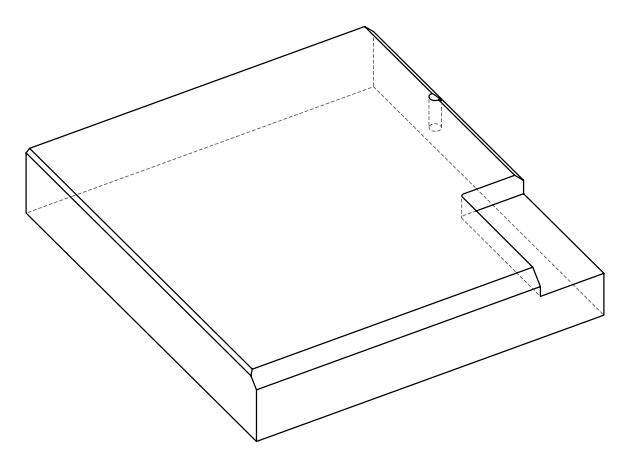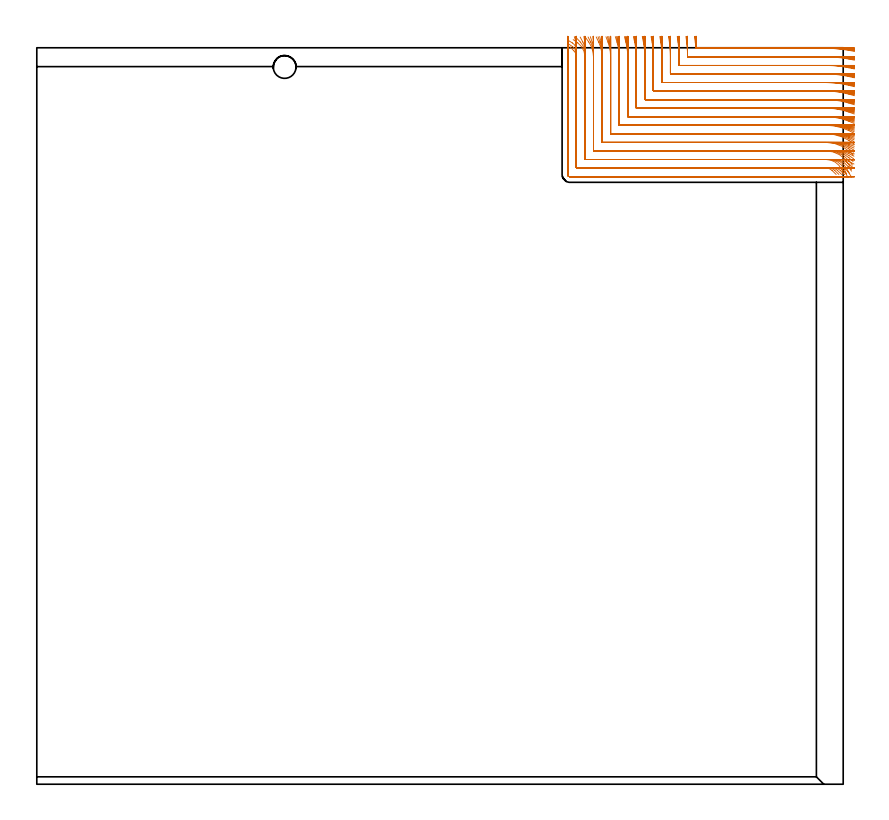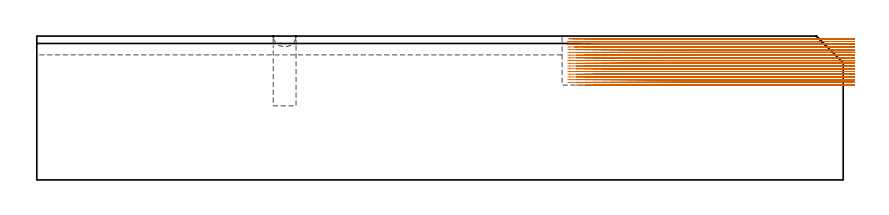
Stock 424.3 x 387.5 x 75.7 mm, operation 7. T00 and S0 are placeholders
(PLAN: 7 operations, 4 tool changes, 127.8 min)
(1 SPOT_DRILL | STEP1POCKET | NXT0321_9005460120000 | 0.03 min | 1 mm3)
(2 DRILL_BLIND_HOLE_INTO_CENTER | STEP1POCKET | NXT0301_049 | 0.16 min | 1693 mm3)
(3 DRILL_TO_ENLARGE_BLIND_HOLE | STEP1POCKET | UGT0301_373 | 0.16 min | 2440 mm3)
(4 AREA_MILL | FG_CHAMFER_SURFACE | UGT0205_001 | 6.75 min | 3170 mm3)
(5 AREA_MILL_1 | FG_CHAMFER_SURFACE_1 | UGT0205_001 | 12.96 min | 32144 mm3)
(6 AREA_MILL_2 | FG_CHAMFER_SURFACE_2 | UGT0205_001 | 9.07 min | 13695 mm3)
(7 MILL_CORNER_NOTCH_RECTANGULAR | CORNER_NOTCH_RECTANGULAR | NXT0201_008 | Follow Part, ap 1.5, ae 75% | 98.7 min | 269087 mm3)
(TOOL NXT0321_9005460120000 | NC Spot Drill, 142deg, 12mm, Carbide, Uncoated | D12 PA142 FL30 Z2)
(TOOL NXT0301_049 | Carbide Drill 7.8mm [860.1-0780-039A1-MM 2214] | D7.8 PA140 FL53 Z2)
(TOOL UGT0301_373 | Twist Drill Flat Bottom 12 mm | D12 PA180 FL101 Z2)
(TOOL UGT0205_001 | Chamfer Mill 20 x 3 x 45 deg. | D20 FL50 Z2)
(TOOL NXT0201_008 | ENDMILL 6mm [2P460-0600-NA 1630] | D6 FL26 Z6)
(OP 7 MILL_CORNER_NOTCH_RECTANGULAR, part 1 of 2)
G17 G21 G94 G90
T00 M6
G54
G17 G0 G90 X346.106 Y393.48 S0 M3
G43 Z85.7 H1
Z74.267
G94 G1 X346.452 Y390.5 F250.
G2 X346.733 Y387.474 R67.5 F500.
G3 X347.027 Y387.2 R0.3
G1 X415.316
G2 X427.3 Y386.128 R67.5
G1 X430.252 Y385.595 F250.
G0 Z85.7
X341.549 Y393.477
Z74.267
G1 X341.919 Y390.5
G2 X342.399 Y382.994 R63. F500.
G3 X342.695 Y382.7 R0.3
G1 X415.316
G2 X427.3 Y381.55 R63.
G1 X430.245 Y380.979 F250.
G0 Z85.7
X336.984 Y393.473
Z74.267
G1 X337.382 Y390.5
G2 X337.9 Y382.733 R58.5 F500.
G1 Y378.495
G3 X338.195 Y378.2 R0.3
G1 X415.316
G2 X427.3 Y376.959 R58.5
G1 X430.236 Y376.345 F250.
G0 Z85.7
X332.407 Y393.469
Z74.267
G1 X332.838 Y390.5
G2 X333.4 Y382.733 R54. F500.
G1 Y373.995
G3 X333.695 Y373.7 R0.3
G1 X415.316
G2 X427.3 Y372.353 R54.
G1 X430.225 Y371.688 F250.
G0 Z85.7
X327.816 Y393.463
Z74.267
G1 X328.287 Y390.5
G2 X328.9 Y382.733 R49.5 F500.
G1 Y369.496
G3 X329.196 Y369.2 R0.3
G1 X415.316
G2 X427.3 Y367.727 R49.5
G1 X430.211 Y367.001 F250.
G0 Z85.7
X323.207 Y393.455
Z74.267
G1 X323.725 Y390.5
G2 X324.4 Y382.733 R45. F500.
G1 Y364.996
G3 X324.696 Y364.7 R0.3
G1 X415.316
G2 X427.3 Y363.075 R45.
G1 X430.192 Y362.276 F250.
G0 Z85.7
X318.573 Y393.444
Z74.267
G1 X319.148 Y390.5
G2 X319.9 Y382.733 R40.5 F500.
G1 Y360.496
G3 X320.196 Y360.2 R0.3
G1 X415.316
G2 X427.3 Y358.386 R40.5
G1 X430.166 Y357.499 F250.
G0 Z85.7
X313.905 Y393.429
Z74.267
G1 X314.552 Y390.5
G2 X315.4 Y382.733 R36. F500.
G1 Y355.996
G3 X315.696 Y355.7 R0.3
G1 X415.316
G2 X427.3 Y353.647 R36.
G1 X430.129 Y352.648 F250.
G0 Z85.7
X309.188 Y393.407
Z74.267
G1 X309.927 Y390.5
G2 X310.9 Y382.733 R31.5 F500.
G1 Y351.496
G3 X311.196 Y351.2 R0.3
G1 X415.316
G2 X427.3 Y348.831 R31.5
G1 X430.074 Y347.69 F250.
G0 Z85.7
X304.396 Y393.373
Z74.267
G1 X305.259 Y390.5
G2 X306.4 Y382.733 R27. F500.
G1 Y346.997
G3 X306.697 Y346.7 R0.3
G1 X415.316
G2 X427.3 Y343.895 R27.
G1 X429.988 Y342.563 F250.
G0 Z85.7
X299.481 Y393.315
Z74.267
G1 X300.517 Y390.5
G2 X301.9 Y382.733 R22.5 F500.
G1 Y342.497
G3 X302.197 Y342.2 R0.3
G1 X415.316
G2 X427.3 Y338.743 R22.5
G1 X429.839 Y337.145 F250.
G0 Z85.7
X294.343 Y393.206
Z74.267
G1 X295.638 Y390.5
G2 X297.4 Y382.733 R18. F500.
G1 Y337.997
G3 X297.697 Y337.7 R0.3
G1 X415.316
G2 X427.3 Y333.131 R18.
G1 X429.538 Y331.133 F250.
G0 Z85.7
X288.716 Y392.954
Z74.267
G1 X290.442 Y390.5
G2 X292.9 Y382.733 R13.5 F500.
G1 Y333.497
G3 X293.197 Y333.2 R0.3
G1 X415.316
G2 X427.229 Y326.051 R13.5
G1 X428.64 Y323.403 F250.
G0 Z85.7
X282.223 Y391.79
Z74.267
G1 X284.658 Y390.037
G2 X288.4 Y382.733 R9. F500.
G1 Y328.997
G3 X288.697 Y328.7 R0.3
G1 X415.316
G2 X423.378 Y323.7 R9.
G1 X424.712 Y321.012 F250.
G0 Z85.7
X280.51 Y388.026
Z74.267
G1 X282.612 Y385.885
G2 X283.9 Y382.733 R4.5 F500.
G1 Y324.497
G3 X284.197 Y324.2 R0.3
G1 X415.316
G2 X418.448 Y322.931 R4.5
G1 X420.602 Y320.843 F250.
G0 Z85.7
X279.4 Y385.733
Z74.267
G1 Y382.733
Y320.7 F500.
G3 X280.4 Y319.7 R1.
G1 X415.316
X418.316 F250.
G0 Z85.7
X346.348 Y393.488
Z72.833
G1 X346.621 Y390.5
G2 X346.828 Y387.481 R67.5 F500.
G3 X347.122 Y387.2 R0.3
G1 X416.75
G2 X427.3 Y386.37 R67.5
G1 X430.263 Y385.902 F250.
G0 Z85.7
X341.808 Y393.486
Z72.833
G1 X342.101 Y390.5
G2 X342.4 Y384.365 R63. F500.
G1 Y382.995
G3 X342.695 Y382.7 R0.3
G1 X416.75
G2 X427.3 Y381.81 R63.
G1 X430.258 Y381.308 F250.
G0 Z85.7
X337.263 Y393.483
Z72.833
G1 X337.577 Y390.5
G2 X337.9 Y384.365 R58.5 F500.
G1 Y378.495
G3 X338.195 Y378.2 R0.3
G1 X416.75
G2 X427.3 Y377.241 R58.5
G1 X430.251 Y376.7 F250.
G0 Z85.7
X332.71 Y393.481
Z72.833
G1 X333.05 Y390.5
G2 X333.4 Y384.365 R54. F500.
G1 Y373.995
G3 X333.695 Y373.7 R0.3
G1 X416.75
G2 X427.3 Y372.659 R54.
G1 X430.242 Y372.073 F250.
G0 Z85.7
X328.146 Y393.477
Z72.833
G1 X328.518 Y390.5
G2 X328.9 Y384.365 R49.5 F500.
G1 Y369.496
G3 X329.196 Y369.2 R0.3
G1 X416.75
G2 X427.3 Y368.063 R49.5
G1 X430.231 Y367.423 F250.
G0 Z85.7
X323.571 Y393.472
Z72.833
G1 X323.98 Y390.5
G2 X324.4 Y384.365 R45. F500.
G1 Y364.996
G3 X324.696 Y364.7 R0.3
G1 X416.75
G2 X427.3 Y363.446 R45.
G1 X430.216 Y362.742 F250.
G0 Z85.7
X318.978 Y393.465
Z72.833
G1 X319.433 Y390.5
G2 X319.9 Y384.365 R40.5 F500.
G1 Y360.496
G3 X320.196 Y360.2 R0.3
G1 X416.75
G2 X427.3 Y358.802 R40.5
G1 X430.196 Y358.02 F250.
G0 Z85.7
X314.362 Y393.456
Z72.833
G1 X314.873 Y390.5
G2 X315.4 Y384.365 R36. F500.
G1 Y355.996
G3 X315.696 Y355.7 R0.3
G1 X416.75
G2 X427.3 Y354.119 R36.
G1 X430.168 Y353.24 F250.
G0 Z85.7
X309.712 Y393.443
Z72.833
G1 X310.297 Y390.5
G2 X310.9 Y384.365 R31.5 F500.
G1 Y351.496
G3 X311.196 Y351.2 R0.3
G1 X416.75
G2 X427.3 Y349.381 R31.5
G1 X430.127 Y348.376 F250.
G0 Z85.7
X305.012 Y393.422
Z72.833
G1 X305.694 Y390.5
G2 X306.4 Y384.365 R27. F500.
G1 Y346.996
G3 X306.696 Y346.7 R0.3
G1 X416.75
G2 X427.3 Y344.554 R27.
G1 X430.061 Y343.381 F250.
G0 Z85.7
X300.229 Y393.386
Z72.833
G1 X301.047 Y390.5
G2 X301.9 Y384.365 R22.5 F500.
G1 Y342.497
G3 X302.197 Y342.2 R0.3
G1 X416.75
G2 X427.3 Y339.573 R22.5
G1 X429.95 Y338.167 F250.
G0 Z85.7
X295.3 Y393.32
Z72.833
G1 X296.322 Y390.5
G2 X297.4 Y384.365 R18. F500.
G1 Y337.997
G3 X297.697 Y337.7 R0.3
G1 X416.75
G2 X427.3 Y334.284 R18.
G1 X429.731 Y332.526 F250.
G0 Z85.7
X290.062 Y393.172
Z72.833
G1 X291.425 Y390.5
G2 X292.9 Y384.365 R13.5 F500.
G1 Y333.497
G3 X293.197 Y333.2 R0.3
G1 X416.75
G2 X427.3 Y328.123 R13.5
G1 X429.172 Y325.779 F250.
G0 Z85.7
X283.94 Y392.695
Z72.833
G1 X285.985 Y390.5
G2 X288.4 Y384.365 R9. F500.
G1 Y328.997
G3 X288.697 Y328.7 R0.3
G1 X416.75
G2 X424.792 Y323.74 R9.
G1 X426.139 Y321.059 F250.
G0 Z85.7
X279.345 Y389.773
Z72.833
G1 X281.858 Y388.134
G2 X283.9 Y384.365 R4.5 F500.
G1 Y324.497
G3 X284.197 Y324.2 R0.3
G1 X416.75
G2 X419.882 Y322.931 R4.5
G1 X422.036 Y320.843 F250.
G0 Z85.7
X279.4 Y387.365
Z72.833
G1 Y384.365
Y320.7 F500.
G3 X280.4 Y319.7 R1.
G1 X416.75
X419.75 F250.
G0 Z85.7
X346.575 Y393.494
Z71.4
G1 X346.765 Y390.5
G2 X346.888 Y387.489 R67.5 F500.
G3 X347.183 Y387.2 R0.3
G1 X418.184
G2 X427.3 Y386.582 R67.5
G1 X430.273 Y386.176 F250.
G0 Z85.7
X342.051 Y393.493
Z71.4
G1 X342.255 Y390.5
G2 X342.4 Y386.225 R63. F500.
G1 Y382.995
G3 X342.695 Y382.7 R0.3
G1 X418.184
G2 X427.3 Y382.037 R63.
G1 X430.268 Y381.603 F250.
G0 Z85.7
X337.524 Y393.492
Z71.4
G1 X337.744 Y390.5
G2 X337.9 Y386.225 R58.5 F500.
G1 Y378.495
G3 X338.195 Y378.2 R0.3
G1 X418.184
G2 X427.3 Y377.485 R58.5
G1 X430.263 Y377.018 F250.
G0 Z85.7
X332.993 Y393.491
Z71.4
G1 X333.231 Y390.5
G2 X333.4 Y386.225 R54. F500.
G1 Y373.995
G3 X333.695 Y373.7 R0.3
G1 X418.184
G2 X427.3 Y372.925 R54.
G1 X430.257 Y372.419 F250.
G0 Z85.7
X328.456 Y393.489
Z71.4
G1 X328.715 Y390.5
G2 X328.9 Y386.225 R49.5 F500.
G1 Y369.496
G3 X329.196 Y369.2 R0.3
G1 X418.184
G2 X427.3 Y368.353 R49.5
G1 X430.249 Y367.801 F250.
G0 Z85.7
X323.912 Y393.486
Z71.4
G1 X324.197 Y390.5
G2 X324.4 Y386.225 R45. F500.
G1 Y364.996
G3 X324.696 Y364.7 R0.3
G1 X418.184
G2 X427.3 Y363.767 R45.
G1 X430.238 Y363.159 F250.
G0 Z85.7
X319.357 Y393.483
Z71.4
G1 X319.674 Y390.5
G2 X319.9 Y386.225 R40.5 F500.
G1 Y360.496
G3 X320.196 Y360.2 R0.3
G1 X418.184
G2 X427.3 Y359.161 R40.5
G1 X430.223 Y358.486 F250.
G0 Z85.7
X314.789 Y393.479
Z71.4
G1 X315.145 Y390.5
G2 X315.4 Y386.225 R36. F500.
G1 Y355.996
G3 X315.696 Y355.7 R0.3
G1 X418.184
G2 X427.3 Y354.527 R36.
G1 X430.202 Y353.767 F250.
G0 Z85.7
X310.201 Y393.472
Z71.4
G1 X310.609 Y390.5
G2 X310.9 Y386.225 R31.5 F500.
G1 Y351.496
G3 X311.196 Y351.2 R0.3
G1 X418.184
G2 X427.3 Y349.852 R31.5
G1 X430.172 Y348.984 F250.
G0 Z85.7
X305.584 Y393.462
Z71.4
G1 X306.059 Y390.5
G2 X306.4 Y386.225 R27. F500.
G1 Y346.997
G3 X306.697 Y346.7 R0.3
G1 X418.184
G2 X427.3 Y345.115 R27.
G1 X430.124 Y344.102 F250.
G0 Z85.7
X300.92 Y393.445
Z71.4
G1 X301.49 Y390.5
G2 X301.9 Y386.225 R22.5 F500.
G1 Y342.497
G3 X302.197 Y342.2 R0.3
G1 X418.184
G2 X427.3 Y340.271 R22.5
G1 X430.043 Y339.055 F250.
G0 Z85.7
X296.173 Y393.414
Z71.4
G1 X296.885 Y390.5
G2 X297.4 Y386.225 R18. F500.
G1 Y337.997
G3 X297.697 Y337.7 R0.3
G1 X418.184
G2 X427.3 Y335.221 R18.
G1 X429.887 Y333.702 F250.
G0 Z85.7
X291.255 Y393.346
Z71.4
G1 X292.205 Y390.5
G2 X292.9 Y386.225 R13.5 F500.
G1 Y333.497
G3 X293.197 Y333.2 R0.3
G1 X418.184
G2 X427.3 Y329.657 R13.5
G1 X429.513 Y327.632 F250.
G0 Z85.7
X285.895 Y393.14
Z71.4
G1 X287.32 Y390.5
G2 X288.4 Y386.225 R9. F500.
G1 Y328.997
G3 X288.697 Y328.7 R0.3
G1 X418.184
G2 X425.973 Y324.209 R9.
G1 X427.476 Y321.613 F250.
G0 Z85.7
X279.206 Y391.63
Z71.4
G1 X281.76 Y390.057
G2 X283.9 Y386.225 R4.5 F500.
G1 Y324.497
G3 X284.197 Y324.2 R0.3
G1 X418.184
G2 X421.315 Y322.932 R4.5
G1 X423.47 Y320.844 F250.
G0 Z85.7
X279.4 Y389.225
Z71.4
G1 Y386.225
Y320.7 F500.
G3 X280.4 Y319.7 R1.
G1 X418.184
X421.184 F250.
G0 Z85.7
X346.828 Y393.499
Z69.967
G1 X346.887 Y390.5
G2 X346.9 Y389.173 R67.5 F500.
G1 Y387.495
G3 X347.195 Y387.2 R0.3
G1 X419.641
G2 X427.3 Y386.764 R67.5
G1 X430.281 Y386.424 F250.
G0 Z85.7
X342.323 Y393.499
Z69.967
G1 X342.386 Y390.5
G2 X342.4 Y389.173 R63. F500.
G1 Y382.995
G3 X342.695 Y382.7 R0.3
G1 X419.641
G2 X427.3 Y382.233 R63.
G1 X430.278 Y381.868 F250.
G0 Z85.7
X337.817 Y393.499
Z69.967
G1 X337.885 Y390.5
G2 X337.9 Y389.173 R58.5 F500.
G1 Y378.495
G3 X338.195 Y378.2 R0.3
G1 X419.641
G2 X427.3 Y377.696 R58.5
G1 X430.274 Y377.304 F250.
G0 Z85.7
X333.31 Y393.499
Z69.967
G1 X333.384 Y390.5
G2 X333.4 Y389.173 R54. F500.
G1 Y373.995
G3 X333.695 Y373.7 R0.3
G1 X419.641
G2 X427.3 Y373.154 R54.
G1 X430.27 Y372.729 F250.
G0 Z85.7
X328.802 Y393.499
Z69.967
G1 X328.882 Y390.5
G2 X328.9 Y389.173 R49.5 F500.
G1 Y369.496
G3 X329.196 Y369.2 R0.3
G1 X419.641
G2 X427.3 Y368.604 R49.5
G1 X430.264 Y368.14 F250.
G0 Z85.7
X324.292 Y393.499
Z69.967
G1 X324.38 Y390.5
G2 X324.4 Y389.173 R45. F500.
G1 Y364.996
G3 X324.696 Y364.7 R0.3
G1 X419.641
G2 X427.3 Y364.043 R45.
G1 X430.256 Y363.533 F250.
G0 Z85.7
X319.78 Y393.498
Z69.967
G1 X319.878 Y390.5
G2 X319.9 Y389.173 R40.5 F500.
G1 Y360.496
G3 X320.196 Y360.2 R0.3
G1 X419.641
G2 X427.3 Y359.469 R40.5
G1 X430.246 Y358.902 F250.
G0 Z85.7
X315.265 Y393.498
Z69.967
G1 X315.376 Y390.5
G2 X315.4 Y389.173 R36. F500.
G1 Y355.996
G3 X315.696 Y355.7 R0.3
G1 X419.641
G2 X427.3 Y354.876 R36.
G1 X430.231 Y354.238 F250.
G0 Z85.7
X310.746 Y393.497
Z69.967
G1 X310.872 Y390.5
G2 X310.9 Y389.173 R31.5 F500.
G1 Y351.496
G3 X311.196 Y351.2 R0.3
G1 X419.641
G2 X427.3 Y350.255 R31.5
G1 X430.21 Y349.525 F250.
G0 Z85.7
X306.22 Y393.496
Z69.967
G1 X306.367 Y390.5
G2 X306.4 Y389.173 R27. F500.
G1 Y346.996
G3 X306.696 Y346.7 R0.3
G1 X419.641
G2 X427.3 Y345.591 R27.
G1 X430.177 Y344.74 F250.
G0 Z85.7
X301.684 Y393.495
Z69.967
G1 X301.861 Y390.5
G2 X301.9 Y389.173 R22.5 F500.
G1 Y342.497
G3 X302.197 Y342.2 R0.3
G1 X419.641
G2 X427.3 Y340.856 R22.5
G1 X430.121 Y339.835 F250.
G0 Z85.7
X297.13 Y393.492
Z69.967
G1 X297.351 Y390.5
G2 X297.4 Y389.173 R18. F500.
G1 Y337.997
G3 X297.697 Y337.7 R0.3
G1 X419.641
G2 X427.3 Y335.989 R18.
G1 X430.015 Y334.713 F250.
G0 Z85.7
X292.54 Y393.485
Z69.967
G1 X292.835 Y390.5
G2 X292.9 Y389.173 R13.5 F500.
G1 Y333.497
G3 X293.197 Y333.2 R0.3
G1 X419.641
G2 X427.3 Y330.817 R13.5
G1 X429.77 Y329.115 F250.
G0 Z85.7
X287.859 Y393.467
Z69.967
G1 X288.302 Y390.5
G2 X288.4 Y389.173 R9. F500.
G1 Y328.997
G3 X288.697 Y328.7 R0.3
G1 X419.641
G2 X426.917 Y324.997 R9.
G1 X428.683 Y322.572 F250.
G0 Z85.7
X282.815 Y393.367
Z69.967
G1 X283.7 Y390.5
G2 X283.9 Y389.173 R4.5 F500.
G1 Y324.497
G3 X284.197 Y324.2 R0.3
G1 X419.641
G2 X422.846 Y322.859 R4.5
G1 X424.952 Y320.723 F250.
G0 Z85.7
X279.4 Y392.173
Z69.967
G1 Y389.173
Y320.7 F500.
G3 X280.4 Y319.7 R1.
G1 X419.641
X422.641 F250.
G0 Z85.7
X346.892 Y393.5
Z68.533
G1 X346.9 Y390.5
Y390.326 F500.
Y387.495
G3 X347.195 Y387.2 R0.3
G1 X421.283
G2 X427.3 Y386.931 R67.5
G1 X430.288 Y386.664 F250.
G0 Z85.7
X342.391 Y393.5
Z68.533
G1 X342.4 Y390.5
Y390.326 F500.
Y382.995
G3 X342.695 Y382.7 R0.3
G1 X421.283
G2 X427.3 Y382.412 R63.
G1 X430.286 Y382.125 F250.
G0 Z85.7
X337.891 Y393.5
Z68.533
G1 X337.9 Y390.5
Y390.326 F500.
Y378.495
G3 X338.195 Y378.2 R0.3
G1 X421.283
G2 X427.3 Y377.89 R58.5
G1 X430.284 Y377.581 F250.
G0 Z85.7
X333.39 Y393.5
Z68.533
G1 X333.4 Y390.5
Y390.326 F500.
Y373.995
G3 X333.695 Y373.7 R0.3
G1 X421.283
G2 X427.3 Y373.364 R54.
G1 X430.281 Y373.029 F250.
G0 Z85.7
X328.889 Y393.5
Z68.533
G1 X328.9 Y390.5
Y390.326 F500.
Y369.496
G3 X329.196 Y369.2 R0.3
G1 X421.283
G2 X427.3 Y368.833 R49.5
G1 X430.278 Y368.468 F250.
G0 Z85.7
X324.388 Y393.5
Z68.533
G1 X324.4 Y390.5
Y390.326 F500.
Y364.996
G3 X324.696 Y364.7 R0.3
G1 X421.283
G2 X427.3 Y364.296 R45.
G1 X430.273 Y363.895 F250.
G0 Z85.7
X319.887 Y393.5
Z68.533
G1 X319.9 Y390.5
Y390.326 F500.
Y360.496
G3 X320.196 Y360.2 R0.3
G1 X421.283
G2 X427.3 Y359.75 R40.5
G1 X430.267 Y359.305 F250.
G0 Z85.7
X315.385 Y393.5
Z68.533
G1 X315.4 Y390.5
Y390.326 F500.
Y355.996
G3 X315.696 Y355.7 R0.3
G1 X421.283
G2 X427.3 Y355.194 R36.
G1 X430.258 Y354.692 F250.
G0 Z85.7
X310.883 Y393.5
Z68.533
G1 X310.9 Y390.5
Y390.326 F500.
Y351.496
G3 X311.196 Y351.2 R0.3
G1 X421.283
G2 X427.3 Y350.62 R31.5
G1 X430.245 Y350.047 F250.
G0 Z85.7
X306.38 Y393.5
Z68.533
G1 X306.399 Y390.5
X306.4 Y390.326 F500.
Y346.996
G3 X306.696 Y346.7 R0.3
G1 X421.283
G2 X427.3 Y346.021 R27.
G1 X430.225 Y345.352 F250.
G0 Z85.7
X301.876 Y393.5
Z68.533
G1 X301.899 Y390.5
X301.9 Y390.326 F500.
Y342.497
G3 X302.197 Y342.2 R0.3
G1 X421.283
G2 X427.3 Y341.38 R22.5
G1 X430.191 Y340.578 F250.
G0 Z85.7
X297.37 Y393.5
Z68.533
G1 X297.399 Y390.5
X297.4 Y390.326 F500.
Y337.997
G3 X297.697 Y337.7 R0.3
G1 X421.283
G2 X427.3 Y336.664 R18.
G1 X430.127 Y335.661 F250.
G0 Z85.7
X292.86 Y393.5
Z68.533
G1 X292.899 Y390.5
X292.9 Y390.326 F500.
Y333.497
G3 X293.197 Y333.2 R0.3
G1 X421.283
G2 X427.3 Y331.785 R13.5
G1 X429.985 Y330.448 F250.
G0 Z85.7
X288.34 Y393.499
Z68.533
G1 X288.398 Y390.5
X288.4 Y390.326 F500.
Y328.997
G3 X288.697 Y328.7 R0.3
G1 X421.283
G2 X427.3 Y326.393 R9.
G1 X429.531 Y324.387 F250.
G0 Z85.7
X283.781 Y393.498
Z68.533
G1 X283.897 Y390.5
X283.9 Y390.326 F500.
Y324.497
G3 X284.197 Y324.2 R0.3
G1 X421.283
G2 X425.078 Y322.118 R4.5
G1 X426.69 Y319.588 F250.
G0 Z85.7
X279.4 Y393.326
Z68.533
G1 Y390.326
Y320.7 F500.
G3 X280.4 Y319.7 R1.
G1 X421.283
X424.283 F250.
G0 Z85.7
X346.9 Y393.5
Z67.1
G1 Y390.5
Y387.495 F500.
G3 X347.195 Y387.2 R0.3
G1 X423.173
G2 X427.3 Y387.074 R67.5
G1 X430.294 Y386.89 F250.
G0 Z85.7
X342.4 Y393.5
Z67.1
G1 Y390.5
Y382.995 F500.
G3 X342.695 Y382.7 R0.3
G1 X423.173
G2 X427.3 Y382.565 R63.
G1 X430.294 Y382.368 F250.
G0 Z85.7
X337.9 Y393.5
Z67.1
G1 Y390.5
Y378.495 F500.
G3 X338.195 Y378.2 R0.3
G1 X423.173
G2 X427.3 Y378.054 R58.5
G1 X430.293 Y377.843 F250.
G0 Z85.7
X333.4 Y393.5
Z67.1
G1 Y390.5
Y373.995 F500.
G3 X333.695 Y373.7 R0.3
G1 X423.173
G2 X427.3 Y373.542 R54.
G1 X430.291 Y373.313 F250.
G0 Z85.7
X328.9 Y393.5
Z67.1
G1 Y390.5
Y369.496 F500.
G3 X329.196 Y369.2 R0.3
G1 X423.173
G2 X427.3 Y369.028 R49.5
G1 X430.29 Y368.778 F250.
G0 Z85.7
X324.4 Y393.5
Z67.1
G1 Y390.5
Y364.996 F500.
G3 X324.696 Y364.7 R0.3
G1 X423.173
G2 X427.3 Y364.51 R45.
G1 X430.287 Y364.235 F250.
G0 Z85.7
X319.9 Y393.5
Z67.1
G1 Y390.5
Y360.496 F500.
G3 X320.196 Y360.2 R0.3
G1 X423.173
G2 X427.3 Y359.989 R40.5
G1 X430.284 Y359.683 F250.
G0 Z85.7
X315.4 Y393.5
Z67.1
G1 Y390.5
Y355.996 F500.
G3 X315.696 Y355.7 R0.3
G1 X423.173
G2 X427.3 Y355.463 R36.
G1 X430.28 Y355.119 F250.
G0 Z85.7
X310.9 Y393.5
Z67.1
G1 Y390.5
Y351.496 F500.
G3 X311.196 Y351.2 R0.3
G1 X423.173
G2 X427.3 Y350.928 R31.5
G1 X430.274 Y350.535 F250.
G0 Z85.7
X306.4 Y393.5
Z67.1
G1 Y390.5
Y346.996 F500.
G3 X306.696 Y346.7 R0.3
G1 X423.173
G2 X427.3 Y346.383 R27.
G1 X430.265 Y345.924 F250.
G0 Z85.7
X301.9 Y393.5
Z67.1
G1 Y390.5
Y342.497 F500.
G3 X302.197 Y342.2 R0.3
G1 X423.173
G2 X427.3 Y341.818 R22.5
G1 X430.249 Y341.268 F250.
G0 Z85.7
X297.4 Y393.5
Z67.1
G1 Y390.5
Y337.997 F500.
G3 X297.697 Y337.7 R0.3
G1 X423.173
G2 X427.3 Y337.22 R18.
G1 X430.22 Y336.533 F250.
G0 Z85.7
X292.9 Y393.5
Z67.1
G1 Y390.5
Y333.497 F500.
G3 X293.197 Y333.2 R0.3
G1 X423.173
G2 X427.3 Y332.554 R13.5
G1 X430.156 Y331.637 F250.
G0 Z85.7
X288.4 Y393.5
Z67.1
G1 Y390.5
Y328.997 F500.
G3 X288.697 Y328.7 R0.3
G1 X423.173
G2 X427.3 Y327.698 R9.
G1 X429.966 Y326.322 F250.
G0 Z85.7
X283.9 Y393.5
Z67.1
G1 Y390.5
Y324.497 F500.
G3 X284.197 Y324.2 R0.3
G1 X423.173
G2 X426.947 Y322.151 R4.5
G1 X428.581 Y319.635 F250.
G0 Z85.7
X279.4 Y393.5
Z67.1
G1 Y390.5
Y320.7 F500.
G3 X280.4 Y319.7 R1.
G1 X423.173
X426.173 F250.
G0 Z85.7
X346.9 Y393.5
Z65.667
G1 Y390.5
Y387.495 F500.
G3 X347.195 Y387.2 R0.3
G1 X426.105
G2 X427.3 Y387.189 R67.5
G1 X430.3 Y387.136 F250.
G0 Z85.7
X342.4 Y393.5
Z65.667
G1 Y390.5
Y382.995 F500.
G3 X342.695 Y382.7 R0.3
G1 X426.105
G2 X427.3 Y382.689 R63.
G1 X430.299 Y382.632 F250.
G0 Z85.7
X337.9 Y393.5
Z65.667
G1 Y390.5
Y378.495 F500.
G3 X338.195 Y378.2 R0.3
G1 X426.105
G2 X427.3 Y378.188 R58.5
G1 X430.299 Y378.127 F250.
G0 Z85.7
X333.4 Y393.5
Z65.667
G1 Y390.5
Y373.995 F500.
G3 X333.695 Y373.7 R0.3
G1 X426.105
G2 X427.3 Y373.687 R54.
G1 X430.299 Y373.62 F250.
G0 Z85.7
X328.9 Y393.5
Z65.667
G1 Y390.5
Y369.496 F500.
G3 X329.196 Y369.2 R0.3
G1 X426.105
G2 X427.3 Y369.186 R49.5
G1 X430.299 Y369.113 F250.
G0 Z85.7
X324.4 Y393.5
Z65.667
G1 Y390.5
Y364.996 F500.
G3 X324.696 Y364.7 R0.3
G1 X426.105
G2 X427.3 Y364.684 R45.
G1 X430.299 Y364.604 F250.
G0 Z85.7
X319.9 Y393.5
Z65.667
G1 Y390.5
Y360.496 F500.
G3 X320.196 Y360.2 R0.3
G1 X426.105
G2 X427.3 Y360.182 R40.5
G1 X430.299 Y360.094 F250.
G0 Z85.7
X315.4 Y393.5
Z65.667
G1 Y390.5
Y355.996 F500.
G3 X315.696 Y355.7 R0.3
G1 X426.105
G2 X427.3 Y355.68 R36.
G1 X430.298 Y355.581 F250.
G0 Z85.7
X310.9 Y393.5
Z65.667
G1 Y390.5
Y351.496 F500.
G3 X311.196 Y351.2 R0.3
G1 X426.105
G2 X427.3 Y351.177 R31.5
G1 X430.298 Y351.064 F250.
G0 Z85.7
X306.4 Y393.5
Z65.667
G1 Y390.5
Y346.996 F500.
G3 X306.696 Y346.7 R0.3
G1 X426.105
G2 X427.3 Y346.674 R27.
G1 X430.297 Y346.541 F250.
G0 Z85.7
X301.9 Y393.5
Z65.667
G1 Y390.5
Y342.497 F500.
G3 X302.197 Y342.2 R0.3
G1 X426.105
G2 X427.3 Y342.168 R22.5
G1 X430.296 Y342.009 F250.
G0 Z85.7
X297.4 Y393.5
Z65.667
G1 Y390.5
Y337.997 F500.
G3 X297.697 Y337.7 R0.3
G1 X426.105
G2 X427.3 Y337.66 R18.
G1 X430.293 Y337.461 F250.
G0 Z85.7
X292.9 Y393.5
Z65.667
G1 Y390.5
Y333.497 F500.
G3 X293.197 Y333.2 R0.3
G1 X426.105
G2 X427.3 Y333.147 R13.5
G1 X430.288 Y332.882 F250.
G0 Z85.7
X288.4 Y393.5
Z65.667
G1 Y390.5
Y328.997 F500.
G3 X288.697 Y328.7 R0.3
G1 X426.105
G2 X427.3 Y328.62 R9.
G1 X430.273 Y328.222 F250.
G0 Z85.7
X283.9 Y393.5
Z65.667
G1 Y390.5
Y324.497 F500.
G3 X284.197 Y324.2 R0.3
G1 X426.105
G2 X427.3 Y324.039 R4.5
G1 X430.3 F250.
G0 Z85.7
X279.4 Y393.5
Z65.667
G1 Y390.5
Y320.7 F500.
G3 X280.4 Y319.7 R1.
G1 X426.105
X429.105 F250.
G0 Z85.7
X346.9 Y393.5
Z64.233
G1 Y390.5
Y387.495 F500.
G3 X347.195 Y387.2 R0.3
G1 X427.163
X427.3
X430.3 Y387.194 F250.
G0 Z85.7
X342.4 Y393.5
Z64.233
G1 Y390.5
Y382.995 F500.
G3 X342.695 Y382.7 R0.3
G1 X427.163
X427.3
X430.3 Y382.693 F250.
G0 Z85.7
X337.9 Y393.5
Z64.233
G1 Y390.5
Y378.495 F500.
G3 X338.195 Y378.2 R0.3
G1 X427.163
X427.3
X430.3 Y378.193 F250.
G0 Z85.7
X333.4 Y393.5
Z64.233
G1 Y390.5
Y373.995 F500.
G3 X333.695 Y373.7 R0.3
G1 X427.163
X427.3
X430.3 Y373.692 F250.
G0 Z85.7
X328.9 Y393.5
Z64.233
G1 Y390.5
Y369.496 F500.
G3 X329.196 Y369.2 R0.3
G1 X427.163
X427.3
X430.3 Y369.192 F250.
G0 Z85.7
X324.4 Y393.5
Z64.233
G1 Y390.5
Y364.996 F500.
G3 X324.696 Y364.7 R0.3
G1 X427.163
X427.3
X430.3 Y364.691 F250.
G0 Z85.7
X319.9 Y393.5
Z64.233
G1 Y390.5
Y360.496 F500.
G3 X320.196 Y360.2 R0.3
G1 X427.163
X427.3
X430.3 Y360.19 F250.
G0 Z85.7
X315.4 Y393.5
Z64.233
G1 Y390.5
Y355.996 F500.
G3 X315.696 Y355.7 R0.3
G1 X427.163
X427.3
X430.3 Y355.688 F250.
G0 Z85.7
X310.9 Y393.5
Z64.233
G1 Y390.5
Y351.496 F500.
G3 X311.196 Y351.2 R0.3
G1 X427.163
X427.3
X430.3 Y351.187 F250.
G0 Z85.7
X306.4 Y393.5
Z64.233
G1 Y390.5
Y346.997 F500.
G3 X306.697 Y346.7 R0.3
G1 X427.163
X427.3
X430.3 Y346.684 F250.
G0 Z85.7
X301.9 Y393.5
Z64.233
G1 Y390.5
Y342.497 F500.
G3 X302.197 Y342.2 R0.3
G1 X427.163
X427.3
X430.3 Y342.181 F250.
G0 Z85.7
X297.4 Y393.5
Z64.233
G1 Y390.5
Y337.997 F500.
G3 X297.697 Y337.7 R0.3
G1 X427.163
X427.3 Y337.699
X430.3 Y337.677 F250.
G0 Z85.7
X292.9 Y393.5
Z64.233
G1 Y390.5
Y333.497 F500.
G3 X293.197 Y333.2 R0.3
G1 X427.163
X427.3 Y333.199
X430.3 Y333.169 F250.
G0 Z85.7
X288.4 Y393.5
Z64.233
G1 Y390.5
Y328.997 F500.
G3 X288.697 Y328.7 R0.3
G1 X427.163
X427.3 Y328.699
X430.3 Y328.653 F250.
G0 Z85.7
X283.9 Y393.5
Z64.233
G1 Y390.5
Y324.497 F500.
G3 X284.197 Y324.2 R0.3
G1 X427.163
X427.3 Y324.198
X430.299 Y324.107 F250.
G0 Z85.7
X279.4 Y393.5
Z64.233
G1 Y390.5
Y320.7 F500.
G3 X280.4 Y319.7 R1.
G1 X427.163
X430.163 F250.
G0 Z85.7
X346.9 Y393.5
Z62.8
G1 Y390.5
Y387.495 F500.
G3 X347.195 Y387.2 R0.3
G1 X427.3
X430.3 F250.
G0 Z85.7
X342.4 Y393.5
Z62.8
G1 Y390.5
Y382.995 F500.
G3 X342.695 Y382.7 R0.3
G1 X427.3
X430.3 F250.
G0 Z85.7
X337.9 Y393.5
Z62.8
G1 Y390.5
Y378.495 F500.
G3 X338.195 Y378.2 R0.3
G1 X427.3
X430.3 F250.
G0 Z85.7
X333.4 Y393.5
Z62.8
G1 Y390.5
Y373.995 F500.
G3 X333.695 Y373.7 R0.3
G1 X427.3
X430.3 F250.
G0 Z85.7
X328.9 Y393.5
Z62.8
G1 Y390.5
Y369.496 F500.
G3 X329.196 Y369.2 R0.3
G1 X427.3
X430.3 F250.
G0 Z85.7
X324.4 Y393.5
Z62.8
G1 Y390.5
Y364.996 F500.
G3 X324.696 Y364.7 R0.3
G1 X427.3
X430.3 F250.
G0 Z85.7
X319.9 Y393.5
Z62.8
G1 Y390.5
Y360.496 F500.
G3 X320.196 Y360.2 R0.3
G1 X427.3
X430.3 F250.
G0 Z85.7
X315.4 Y393.5
Z62.8
G1 Y390.5
Y355.996 F500.
G3 X315.696 Y355.7 R0.3
G1 X427.3
X430.3 F250.
G0 Z85.7
X310.9 Y393.5
Z62.8
G1 Y390.5
Y351.496 F500.
G3 X311.196 Y351.2 R0.3
G1 X427.3
X430.3 F250.
G0 Z85.7
X306.4 Y393.5
Z62.8
G1 Y390.5
Y346.996 F500.
G3 X306.696 Y346.7 R0.3
G1 X427.3
X430.3 F250.
G0 Z85.7
X301.9 Y393.5
Z62.8
G1 Y390.5
Y342.497 F500.
G3 X302.197 Y342.2 R0.3
G1 X427.3
X430.3 F250.
G0 Z85.7
X297.4 Y393.5
Z62.8
G1 Y390.5
Y337.997 F500.
G3 X297.697 Y337.7 R0.3
G1 X427.3
X430.3 F250.
G0 Z85.7
X292.9 Y393.5
Z62.8
G1 Y390.5
Y333.497 F500.
G3 X293.197 Y333.2 R0.3
G1 X427.3
X430.3 F250.
G0 Z85.7
X288.4 Y393.5
Z62.8
G1 Y390.5
Y328.997 F500.
G3 X288.697 Y328.7 R0.3
G1 X427.3
X430.3 F250.
G0 Z85.7
X283.9 Y393.5
Z62.8
G1 Y390.5
Y324.497 F500.
G3 X284.197 Y324.2 R0.3
G1 X427.3
X430.3 F250.
G0 Z85.7
X279.4 Y393.5
Z62.8
G1 Y390.5
Y320.7 F500.
G3 X280.4 Y319.7 R1.
G1 X427.3
X430.3 F250.
G0 Z85.7
X346.9 Y393.5
Z61.367
G1 Y390.5
Y387.495 F500.
G3 X347.195 Y387.2 R0.3
G1 X427.3
X430.3 F250.
G0 Z85.7
X342.4 Y393.5
Z61.367
G1 Y390.5
Y382.995 F500.
G3 X342.695 Y382.7 R0.3
G1 X427.3
X430.3 F250.
G0 Z85.7
X337.9 Y393.5
Z61.367
G1 Y390.5
Y378.495 F500.
G3 X338.195 Y378.2 R0.3
G1 X427.3
X430.3 F250.
G0 Z85.7
X333.4 Y393.5
Z61.367
G1 Y390.5
Y373.995 F500.
G3 X333.695 Y373.7 R0.3
G1 X427.3
X430.3 F250.
G0 Z85.7
X328.9 Y393.5
Z61.367
G1 Y390.5
Y369.496 F500.
G3 X329.196 Y369.2 R0.3
G1 X427.3
X430.3 F250.
G0 Z85.7
X324.4 Y393.5
Z61.367
G1 Y390.5
Y364.996 F500.
G3 X324.696 Y364.7 R0.3
G1 X427.3
X430.3 F250.
G0 Z85.7
X319.9 Y393.5
Z61.367
G1 Y390.5
Y360.496 F500.
G3 X320.196 Y360.2 R0.3
G1 X427.3
X430.3 F250.
G0 Z85.7
X315.4 Y393.5
Z61.367
G1 Y390.5
Y355.996 F500.
G3 X315.696 Y355.7 R0.3
G1 X427.3
X430.3 F250.
G0 Z85.7
X310.9 Y393.5
Z61.367
G1 Y390.5
Y351.496 F500.
G3 X311.196 Y351.2 R0.3
G1 X427.3
X430.3 F250.
G0 Z85.7
X306.4 Y393.5
Z61.367
G1 Y390.5
Y346.996 F500.
G3 X306.696 Y346.7 R0.3
G1 X427.3
X430.3 F250.
G0 Z85.7
X301.9 Y393.5
Z61.367
G1 Y390.5
Y342.497 F500.
G3 X302.197 Y342.2 R0.3
G1 X427.3
X430.3 F250.
G0 Z85.7
X297.4 Y393.5
Z61.367
G1 Y390.5
Y337.997 F500.
G3 X297.697 Y337.7 R0.3
G1 X427.3
X430.3 F250.
G0 Z85.7
X292.9 Y393.5
Z61.367
G1 Y390.5
Y333.497 F500.
G3 X293.197 Y333.2 R0.3
G1 X427.3
X430.3 F250.
G0 Z85.7
X288.4 Y393.5
Z61.367
G1 Y390.5
Y328.997 F500.
G3 X288.697 Y328.7 R0.3
G1 X427.3
X430.3 F250.
G0 Z85.7
X283.9 Y393.5
Z61.367
G1 Y390.5
Y324.497 F500.
G3 X284.197 Y324.2 R0.3
G1 X427.3
X430.3 F250.
G0 Z85.7
X279.4 Y393.5
Z61.367
G1 Y390.5
Y320.7 F500.
G3 X280.4 Y319.7 R1.
G1 X427.3
X430.3 F250.
G0 Z85.7
X346.9 Y393.5
Z59.933
G1 Y390.5
Y387.495 F500.
G3 X347.195 Y387.2 R0.3
G1 X427.3
X430.3 F250.
G0 Z85.7
X342.4 Y393.5
Z59.933
G1 Y390.5
Y382.995 F500.
G3 X342.695 Y382.7 R0.3
G1 X427.3
X430.3 F250.
G0 Z85.7
X337.9 Y393.5
Z59.933
G1 Y390.5
Y378.495 F500.
G3 X338.195 Y378.2 R0.3
G1 X427.3
X430.3 F250.
G0 Z85.7
X333.4 Y393.5
Z59.933
G1 Y390.5
Y373.995 F500.
G3 X333.695 Y373.7 R0.3
G1 X427.3
X430.3 F250.
G0 Z85.7
X328.9 Y393.5
Z59.933
G1 Y390.5
Y369.496 F500.
G3 X329.196 Y369.2 R0.3
G1 X427.3
X430.3 F250.
G0 Z85.7
X324.4 Y393.5
Z59.933
G1 Y390.5
Y364.996 F500.
G3 X324.696 Y364.7 R0.3
G1 X427.3
X430.3 F250.
G0 Z85.7
X319.9 Y393.5
Z59.933
G1 Y390.5
Y360.496 F500.
G3 X320.196 Y360.2 R0.3
G1 X427.3
X430.3 F250.
G0 Z85.7
X315.4 Y393.5
Z59.933
G1 Y390.5
Y355.996 F500.
G3 X315.696 Y355.7 R0.3
G1 X427.3
X430.3 F250.
G0 Z85.7
X310.9 Y393.5
Z59.933
G1 Y390.5
Y351.496 F500.
G3 X311.196 Y351.2 R0.3
G1 X427.3
X430.3 F250.
G0 Z85.7
X306.4 Y393.5
Z59.933
G1 Y390.5
Y346.996 F500.
G3 X306.696 Y346.7 R0.3
G1 X427.3
X430.3 F250.
G0 Z85.7
X301.9 Y393.5
Z59.933
G1 Y390.5
Y342.497 F500.
G3 X302.197 Y342.2 R0.3
G1 X427.3
X430.3 F250.
G0 Z85.7
X297.4 Y393.5
Z59.933
G1 Y390.5
Y337.997 F500.
G3 X297.697 Y337.7 R0.3
G1 X427.3
X430.3 F250.
G0 Z85.7
X292.9 Y393.5
Z59.933
G1 Y390.5
Y333.497 F500.
G3 X293.197 Y333.2 R0.3
G1 X427.3
X430.3 F250.
G0 Z85.7
X288.4 Y393.5
Z59.933
G1 Y390.5
Y328.997 F500.
G3 X288.697 Y328.7 R0.3
G1 X427.3
X430.3 F250.
G0 Z85.7
X283.9 Y393.5
Z59.933
G1 Y390.5
Y324.497 F500.
G3 X284.197 Y324.2 R0.3
G1 X427.3
X430.3 F250.
G0 Z85.7
X279.4 Y393.5
Z59.933
G1 Y390.5
Y320.7 F500.
G3 X280.4 Y319.7 R1.
G1 X427.3
X430.3 F250.
G0 Z85.7
X346.9 Y393.5
Z58.5
G1 Y390.5
Y387.495 F500.
G3 X347.195 Y387.2 R0.3
G1 X427.3
X430.3 F250.
G0 Z85.7
X342.4 Y393.5
Z58.5
G1 Y390.5
Y382.995 F500.
G3 X342.695 Y382.7 R0.3
G1 X427.3
X430.3 F250.
G0 Z85.7
X337.9 Y393.5
Z58.5
G1 Y390.5
Y378.495 F500.
G3 X338.195 Y378.2 R0.3
G1 X427.3
X430.3 F250.
G0 Z85.7
X333.4 Y393.5
Z58.5
G1 Y390.5
Y373.995 F500.
G3 X333.695 Y373.7 R0.3
G1 X427.3
X430.3 F250.
G0 Z85.7
X328.9 Y393.5
Z58.5
G1 Y390.5
Y369.496 F500.
G3 X329.196 Y369.2 R0.3
G1 X427.3
X430.3 F250.
G0 Z85.7
X324.4 Y393.5
Z58.5
G1 Y390.5
Y364.996 F500.
G3 X324.696 Y364.7 R0.3
G1 X427.3
X430.3 F250.
G0 Z85.7
X319.9 Y393.5
Z58.5
G1 Y390.5
Y360.496 F500.
G3 X320.196 Y360.2 R0.3
G1 X427.3
X430.3 F250.
G0 Z85.7
X315.4 Y393.5
Z58.5
G1 Y390.5
Y355.996 F500.
G3 X315.696 Y355.7 R0.3
G1 X427.3
X430.3 F250.
G0 Z85.7
X310.9 Y393.5
Z58.5
G1 Y390.5
Y351.496 F500.
G3 X311.196 Y351.2 R0.3
G1 X427.3
X430.3 F250.
G0 Z85.7
X306.4 Y393.5
Z58.5
G1 Y390.5
Y346.996 F500.
G3 X306.696 Y346.7 R0.3
G1 X427.3
X430.3 F250.
G0 Z85.7
X301.9 Y393.5
Z58.5
G1 Y390.5
Y342.497 F500.
G3 X302.197 Y342.2 R0.3
G1 X427.3
X430.3 F250.
G0 Z85.7
X297.4 Y393.5
Z58.5
G1 Y390.5
Y337.997 F500.
G3 X297.697 Y337.7 R0.3
G1 X427.3
X430.3 F250.
G0 Z85.7
X292.9 Y393.5
Z58.5
G1 Y390.5
Y333.497 F500.
G3 X293.197 Y333.2 R0.3
G1 X427.3
X430.3 F250.
G0 Z85.7
X288.4 Y393.5
Z58.5
G1 Y390.5
Y328.997 F500.
G3 X288.697 Y328.7 R0.3
G1 X427.3
X430.3 F250.
G0 Z85.7
X283.9 Y393.5
Z58.5
G1 Y390.5
Y324.497 F500.
G3 X284.197 Y324.2 R0.3
G1 X427.3
X430.3 F250.
G0 Z85.7
X279.4 Y393.5
Z58.5
G1 Y390.5
Y320.7 F500.
G3 X280.4 Y319.7 R1.
G1 X427.3
X430.3 F250.
G0 Z85.7
X346.9 Y393.5
Z57.067
G1 Y390.5
Y387.495 F500.
G3 X347.195 Y387.2 R0.3
G1 X427.3
X430.3 F250.
G0 Z85.7
X342.4 Y393.5
Z57.067
G1 Y390.5
Y382.995 F500.
G3 X342.695 Y382.7 R0.3
G1 X427.3
X430.3 F250.
G0 Z85.7
X337.9 Y393.5
Z57.067
G1 Y390.5
Y378.495 F500.
G3 X338.195 Y378.2 R0.3
G1 X427.3
X430.3 F250.
G0 Z85.7
X333.4 Y393.5
Z57.067
G1 Y390.5
Y373.995 F500.
G3 X333.695 Y373.7 R0.3
G1 X427.3
X430.3 F250.
G0 Z85.7
X328.9 Y393.5
Z57.067
G1 Y390.5
Y369.496 F500.
G3 X329.196 Y369.2 R0.3
G1 X427.3
X430.3 F250.
G0 Z85.7
X324.4 Y393.5
Z57.067
G1 Y390.5
Y364.996 F500.
G3 X324.696 Y364.7 R0.3
G1 X427.3
X430.3 F250.
G0 Z85.7
X319.9 Y393.5
Z57.067
G1 Y390.5
Y360.496 F500.
G3 X320.196 Y360.2 R0.3
G1 X427.3
X430.3 F250.
G0 Z85.7
X315.4 Y393.5
Z57.067
G1 Y390.5
Y355.996 F500.
G3 X315.696 Y355.7 R0.3
G1 X427.3
X430.3 F250.
G0 Z85.7
X310.9 Y393.5
Z57.067
G1 Y390.5
Y351.496 F500.
G3 X311.196 Y351.2 R0.3
G1 X427.3
X430.3 F250.
G0 Z85.7
X306.4 Y393.5
Z57.067
G1 Y390.5
Y346.996 F500.
G3 X306.696 Y346.7 R0.3
G1 X427.3
X430.3 F250.
G0 Z85.7
X301.9 Y393.5
Z57.067
G1 Y390.5
Y342.497 F500.
G3 X302.197 Y342.2 R0.3
G1 X427.3
X430.3 F250.
G0 Z85.7
X297.4 Y393.5
Z57.067
G1 Y390.5
Y337.997 F500.
G3 X297.697 Y337.7 R0.3
G1 X427.3
X430.3 F250.
G0 Z85.7
X292.9 Y393.5
Z57.067
G1 Y390.5
Y333.497 F500.
G3 X293.197 Y333.2 R0.3
G1 X427.3
X430.3 F250.
G0 Z85.7
X288.4 Y393.5
Z57.067
G1 Y390.5
Y328.997 F500.
G3 X288.697 Y328.7 R0.3
G1 X427.3
X430.3 F250.
G0 Z85.7
X283.9 Y393.5
Z57.067
G1 Y390.5
Y324.497 F500.
G3 X284.197 Y324.2 R0.3
G1 X427.3
X430.3 F250.
G0 Z85.7
X279.4 Y393.5
Z57.067
G1 Y390.5
Y320.7 F500.
G3 X280.4 Y319.7 R1.
G1 X427.3
X430.3 F250.
G0 Z85.7
X346.9 Y393.5
Z55.633
G1 Y390.5
Y387.495 F500.
G3 X347.195 Y387.2 R0.3
G1 X427.3
X430.3 F250.
G0 Z85.7
X342.4 Y393.5
Z55.633
G1 Y390.5
Y382.995 F500.
G3 X342.695 Y382.7 R0.3
G1 X427.3
X430.3 F250.
G0 Z85.7
X337.9 Y393.5
Z55.633
G1 Y390.5
Y378.495 F500.
G3 X338.195 Y378.2 R0.3
G1 X427.3
X430.3 F250.
G0 Z85.7
X333.4 Y393.5
Z55.633
G1 Y390.5
Y373.995 F500.
G3 X333.695 Y373.7 R0.3
G1 X427.3
X430.3 F250.
G0 Z85.7
X328.9 Y393.5
Z55.633
G1 Y390.5
Y369.496 F500.
G3 X329.196 Y369.2 R0.3
G1 X427.3
X430.3 F250.
G0 Z85.7
X324.4 Y393.5
Z55.633
G1 Y390.5
Y364.996 F500.
G3 X324.696 Y364.7 R0.3
G1 X427.3
X430.3 F250.
G0 Z85.7
X319.9 Y393.5
Z55.633
G1 Y390.5
Y360.496 F500.
G3 X320.196 Y360.2 R0.3
G1 X427.3
X430.3 F250.
G0 Z85.7
X315.4 Y393.5
Z55.633
G1 Y390.5
Y355.996 F500.
G3 X315.696 Y355.7 R0.3
G1 X427.3
X430.3 F250.
G0 Z85.7
X310.9 Y393.5
Z55.633
G1 Y390.5
Y351.496 F500.
G3 X311.196 Y351.2 R0.3
G1 X427.3
X430.3 F250.
G0 Z85.7
X306.4 Y393.5
Z55.633
G1 Y390.5
Y346.996 F500.
G3 X306.696 Y346.7 R0.3
G1 X427.3
X430.3 F250.
G0 Z85.7
X301.9 Y393.5
Z55.633
G1 Y390.5
Y342.497 F500.
G3 X302.197 Y342.2 R0.3
G1 X427.3
X430.3 F250.
G0 Z85.7
X297.4 Y393.5
Z55.633
G1 Y390.5
Y337.997 F500.
G3 X297.697 Y337.7 R0.3
G1 X427.3
X430.3 F250.
G0 Z85.7
X292.9 Y393.5
Z55.633
G1 Y390.5
Y333.497 F500.
G3 X293.197 Y333.2 R0.3
G1 X427.3
X430.3 F250.
G0 Z85.7
X288.4 Y393.5
Z55.633
G1 Y390.5
Y328.997 F500.
G3 X288.697 Y328.7 R0.3
G1 X427.3
X430.3 F250.
G0 Z85.7
X283.9 Y393.5
Z55.633
G1 Y390.5
Y324.497 F500.
G3 X284.197 Y324.2 R0.3
G1 X427.3
X430.3 F250.
G0 Z85.7
X279.4 Y393.5
Z55.633
G1 Y390.5
Y320.7 F500.
G3 X280.4 Y319.7 R1.
G1 X427.3
X430.3 F250.
G0 Z85.7
X346.9 Y393.5
Z54.2
G1 Y390.5
Y387.495 F500.
G3 X347.195 Y387.2 R0.3
G1 X427.3
X430.3 F250.
G0 Z85.7
X342.4 Y393.5
Z54.2
G1 Y390.5
Y382.995 F500.
G3 X342.695 Y382.7 R0.3
G1 X427.3
X430.3 F250.
G0 Z85.7
X337.9 Y393.5
Z54.2
G1 Y390.5
Y378.495 F500.
G3 X338.195 Y378.2 R0.3
G1 X427.3
X430.3 F250.
G0 Z85.7
X333.4 Y393.5
Z54.2
G1 Y390.5
Y373.995 F500.
G3 X333.695 Y373.7 R0.3
G1 X427.3
X430.3 F250.
G0 Z85.7
X328.9 Y393.5
Z54.2
G1 Y390.5
Y369.496 F500.
G3 X329.196 Y369.2 R0.3
G1 X427.3
X430.3 F250.
G0 Z85.7
X324.4 Y393.5
Z54.2
G1 Y390.5
Y364.996 F500.
G3 X324.696 Y364.7 R0.3
G1 X427.3
X430.3 F250.
G0 Z85.7
X319.9 Y393.5
Z54.2
G1 Y390.5
Y360.496 F500.
G3 X320.196 Y360.2 R0.3
G1 X427.3
X430.3 F250.
G0 Z85.7
X315.4 Y393.5
Z54.2
G1 Y390.5
Y355.996 F500.
G3 X315.696 Y355.7 R0.3
G1 X427.3
X430.3 F250.
G0 Z85.7
X310.9 Y393.5
Z54.2
G1 Y390.5
Y351.496 F500.
G3 X311.196 Y351.2 R0.3
G1 X427.3
X430.3 F250.
G0 Z85.7
X306.4 Y393.5
Z54.2
G1 Y390.5
Y346.996 F500.
G3 X306.696 Y346.7 R0.3
G1 X427.3
X430.3 F250.
G0 Z85.7
X301.9 Y393.5
Z54.2
G1 Y390.5
Y342.497 F500.
G3 X302.197 Y342.2 R0.3
G1 X427.3
X430.3 F250.
G0 Z85.7
X297.4 Y393.5
Z54.2
G1 Y390.5
Y337.997 F500.
G3 X297.697 Y337.7 R0.3
G1 X427.3
X430.3 F250.
G0 Z85.7
X292.9 Y393.5
Z54.2
G1 Y390.5
Y333.497 F500.
G3 X293.197 Y333.2 R0.3
G1 X427.3
X430.3 F250.
G0 Z85.7
X288.4 Y393.5
Z54.2
G1 Y390.5
Y328.997 F500.
G3 X288.697 Y328.7 R0.3
G1 X427.3
X430.3 F250.
G0 Z85.7
X283.9 Y393.5
Z54.2
G1 Y390.5
Y324.497 F500.
G3 X284.197 Y324.2 R0.3
G1 X427.3
X430.3 F250.
G0 Z85.7
X279.4 Y393.5
Z54.2
G1 Y390.5
Y320.7 F500.
G3 X280.4 Y319.7 R1.
G1 X427.3
X430.3 F250.
G0 Z85.7
X346.9 Y393.5
Z52.767
G1 Y390.5
Y387.495 F500.
G3 X347.195 Y387.2 R0.3
G1 X427.3
X430.3 F250.
G0 Z85.7
X342.4 Y393.5
Z52.767
G1 Y390.5
Y382.995 F500.
G3 X342.695 Y382.7 R0.3
G1 X427.3
X430.3 F250.
G0 Z85.7
X337.9 Y393.5
Z52.767
G1 Y390.5
Y378.495 F500.
G3 X338.195 Y378.2 R0.3
G1 X427.3
X430.3 F250.
G0 Z85.7
X333.4 Y393.5
Z52.767
G1 Y390.5
Y373.995 F500.
G3 X333.695 Y373.7 R0.3
G1 X427.3
X430.3 F250.
G0 Z85.7
X328.9 Y393.5
Z52.767
G1 Y390.5
Y369.496 F500.
G3 X329.196 Y369.2 R0.3
G1 X427.3
X430.3 F250.
G0 Z85.7
X324.4 Y393.5
Z52.767
G1 Y390.5
Y364.996 F500.
G3 X324.696 Y364.7 R0.3
G1 X427.3
X430.3 F250.
G0 Z85.7
X319.9 Y393.5
Z52.767
G1 Y390.5
Y360.496 F500.
G3 X320.196 Y360.2 R0.3
G1 X427.3
X430.3 F250.
G0 Z85.7
X315.4 Y393.5
Z52.767
G1 Y390.5
Y355.996 F500.
G3 X315.696 Y355.7 R0.3
G1 X427.3
X430.3 F250.
G0 Z85.7
X310.9 Y393.5
Z52.767
G1 Y390.5
Y351.496 F500.
G3 X311.196 Y351.2 R0.3
G1 X427.3
X430.3 F250.
G0 Z85.7
X306.4 Y393.5
Z52.767
G1 Y390.5
Y346.996 F500.
G3 X306.696 Y346.7 R0.3
G1 X427.3
X430.3 F250.
G0 Z85.7
X301.9 Y393.5
Z52.767
G1 Y390.5
Y342.497 F500.
G3 X302.197 Y342.2 R0.3
G1 X427.3
X430.3 F250.
G0 Z85.7
X297.4 Y393.5
Z52.767
G1 Y390.5
Y337.997 F500.
G3 X297.697 Y337.7 R0.3
G1 X427.3
X430.3 F250.
G0 Z85.7
X292.9 Y393.5
Z52.767
G1 Y390.5
Y333.497 F500.
G3 X293.197 Y333.2 R0.3
G1 X427.3
X430.3 F250.
G0 Z85.7
X288.4 Y393.5
Z52.767
G1 Y390.5
Y328.997 F500.
G3 X288.697 Y328.7 R0.3
G1 X427.3
X430.3 F250.
G0 Z85.7
X283.9 Y393.5
Z52.767
G1 Y390.5
Y324.497 F500.
G3 X284.197 Y324.2 R0.3
G1 X427.3
X430.3 F250.
G0 Z85.7
X279.4 Y393.5
Z52.767
G1 Y390.5
Y320.7 F500.
G3 X280.4 Y319.7 R1.
G1 X427.3
X430.3 F250.
G0 Z85.7
X346.9 Y393.5
Z51.333
G1 Y390.5
Y387.495 F500.
G3 X347.195 Y387.2 R0.3
G1 X427.3
X430.3 F250.
G0 Z85.7
X342.4 Y393.5
Z51.333
G1 Y390.5
Y382.995 F500.
G3 X342.695 Y382.7 R0.3
G1 X427.3
X430.3 F250.
G0 Z85.7
X337.9 Y393.5
Z51.333
G1 Y390.5
Y378.495 F500.
G3 X338.195 Y378.2 R0.3
G1 X427.3
X430.3 F250.
G0 Z85.7
X333.4 Y393.5
Z51.333
G1 Y390.5
Y373.995 F500.
G3 X333.695 Y373.7 R0.3
G1 X427.3
X430.3 F250.
G0 Z85.7
X328.9 Y393.5
Z51.333
G1 Y390.5
Y369.496 F500.
G3 X329.196 Y369.2 R0.3
G1 X427.3
X430.3 F250.
G0 Z85.7
X324.4 Y393.5
Z51.333
G1 Y390.5
Y364.996 F500.
G3 X324.696 Y364.7 R0.3
G1 X427.3
X430.3 F250.
G0 Z85.7
X319.9 Y393.5
Z51.333
G1 Y390.5
Y360.496 F500.
G3 X320.196 Y360.2 R0.3
G1 X427.3
X430.3 F250.
G0 Z85.7
X315.4 Y393.5
Z51.333
G1 Y390.5
Y355.996 F500.
G3 X315.696 Y355.7 R0.3
G1 X427.3
X430.3 F250.
G0 Z85.7
X310.9 Y393.5
Z51.333
G1 Y390.5
Y351.496 F500.
G3 X311.196 Y351.2 R0.3
G1 X427.3
X430.3 F250.
G0 Z85.7
X306.4 Y393.5
Z51.333
G1 Y390.5
Y346.996 F500.
G3 X306.696 Y346.7 R0.3
G1 X427.3
X430.3 F250.
G0 Z85.7
X301.9 Y393.5
Z51.333
G1 Y390.5
Y342.497 F500.
G3 X302.197 Y342.2 R0.3
G1 X427.3
X430.3 F250.
G0 Z85.7
X297.4 Y393.5
Z51.333
G1 Y390.5
Y337.997 F500.
G3 X297.697 Y337.7 R0.3
G1 X427.3
X430.3 F250.
G0 Z85.7
X292.9 Y393.5
Z51.333
G1 Y390.5
Y333.497 F500.
G3 X293.197 Y333.2 R0.3
G1 X427.3
X430.3 F250.
G0 Z85.7
X288.4 Y393.5
Z51.333
G1 Y390.5
Y328.997 F500.
G3 X288.697 Y328.7 R0.3
G1 X427.3
X430.3 F250.
G0 Z85.7
X283.9 Y393.5
Z51.333
G1 Y390.5
Y324.497 F500.
G3 X284.197 Y324.2 R0.3
G1 X427.3
X430.3 F250.
G0 Z85.7
X279.4 Y393.5
Z51.333
G1 Y390.5
Y320.7 F500.
G3 X280.4 Y319.7 R1.
G1 X427.3
X430.3 F250.
G0 Z85.7
X346.9 Y393.5
Z49.9
G1 Y390.5
Y387.495 F500.
G3 X347.195 Y387.2 R0.3
G1 X427.3
X430.3 F250.
G0 Z85.7
X342.4 Y393.5
Z49.9
G1 Y390.5
Y382.995 F500.
G3 X342.695 Y382.7 R0.3
G1 X427.3
X430.3 F250.
G0 Z85.7
X337.9 Y393.5
Z49.9
G1 Y390.5
Y378.495 F500.
G3 X338.195 Y378.2 R0.3
G1 X427.3
X430.3 F250.
G0 Z85.7
X333.4 Y393.5
Z49.9
G1 Y390.5
Y373.995 F500.
G3 X333.695 Y373.7 R0.3
G1 X427.3
X430.3 F250.
G0 Z85.7
X328.9 Y393.5
Z49.9
G1 Y390.5
Y369.496 F500.
G3 X329.196 Y369.2 R0.3
G1 X427.3
X430.3 F250.
G0 Z85.7
X324.4 Y393.5
Z49.9
G1 Y390.5
Y364.996 F500.
G3 X324.696 Y364.7 R0.3
G1 X427.3
X430.3 F250.
G0 Z85.7
X319.9 Y393.5
Z49.9
G1 Y390.5
Y360.496 F500.
G3 X320.196 Y360.2 R0.3
G1 X427.3
X430.3 F250.
G0 Z85.7
X315.4 Y393.5
Z49.9
G1 Y390.5
Y355.996 F500.
G3 X315.696 Y355.7 R0.3
G1 X427.3
X430.3 F250.
G0 Z85.7
X310.9 Y393.5
Z49.9
G1 Y390.5
Y351.496 F500.
G3 X311.196 Y351.2 R0.3
G1 X427.3
X430.3 F250.
G0 Z85.7
X306.4 Y393.5
Z49.9
G1 Y390.5
Y346.996 F500.
G3 X306.696 Y346.7 R0.3
G1 X427.3
X430.3 F250.
G0 Z85.7
X301.9 Y393.5
Z49.9
G1 Y390.5
Y342.497 F500.
G3 X302.197 Y342.2 R0.3
G1 X427.3
X430.3 F250.
G0 Z85.7
X297.4 Y393.5
Z49.9
G1 Y390.5
Y337.997 F500.
G3 X297.697 Y337.7 R0.3
G1 X427.3
X430.3 F250.
G0 Z85.7
X292.9 Y393.5
Z49.9
G1 Y390.5
Y333.497 F500.
G3 X293.197 Y333.2 R0.3
G1 X427.3
X430.3 F250.
G0 Z85.7
X288.4 Y393.5
Z49.9
G1 Y390.5
Y328.997 F500.
G3 X288.697 Y328.7 R0.3
G1 X427.3
X430.3 F250.
G0 Z85.7
X283.9 Y393.5
Z49.9
G1 Y390.5
Y324.497 F500.
G3 X284.197 Y324.2 R0.3
G1 X427.3
X430.3 F250.
